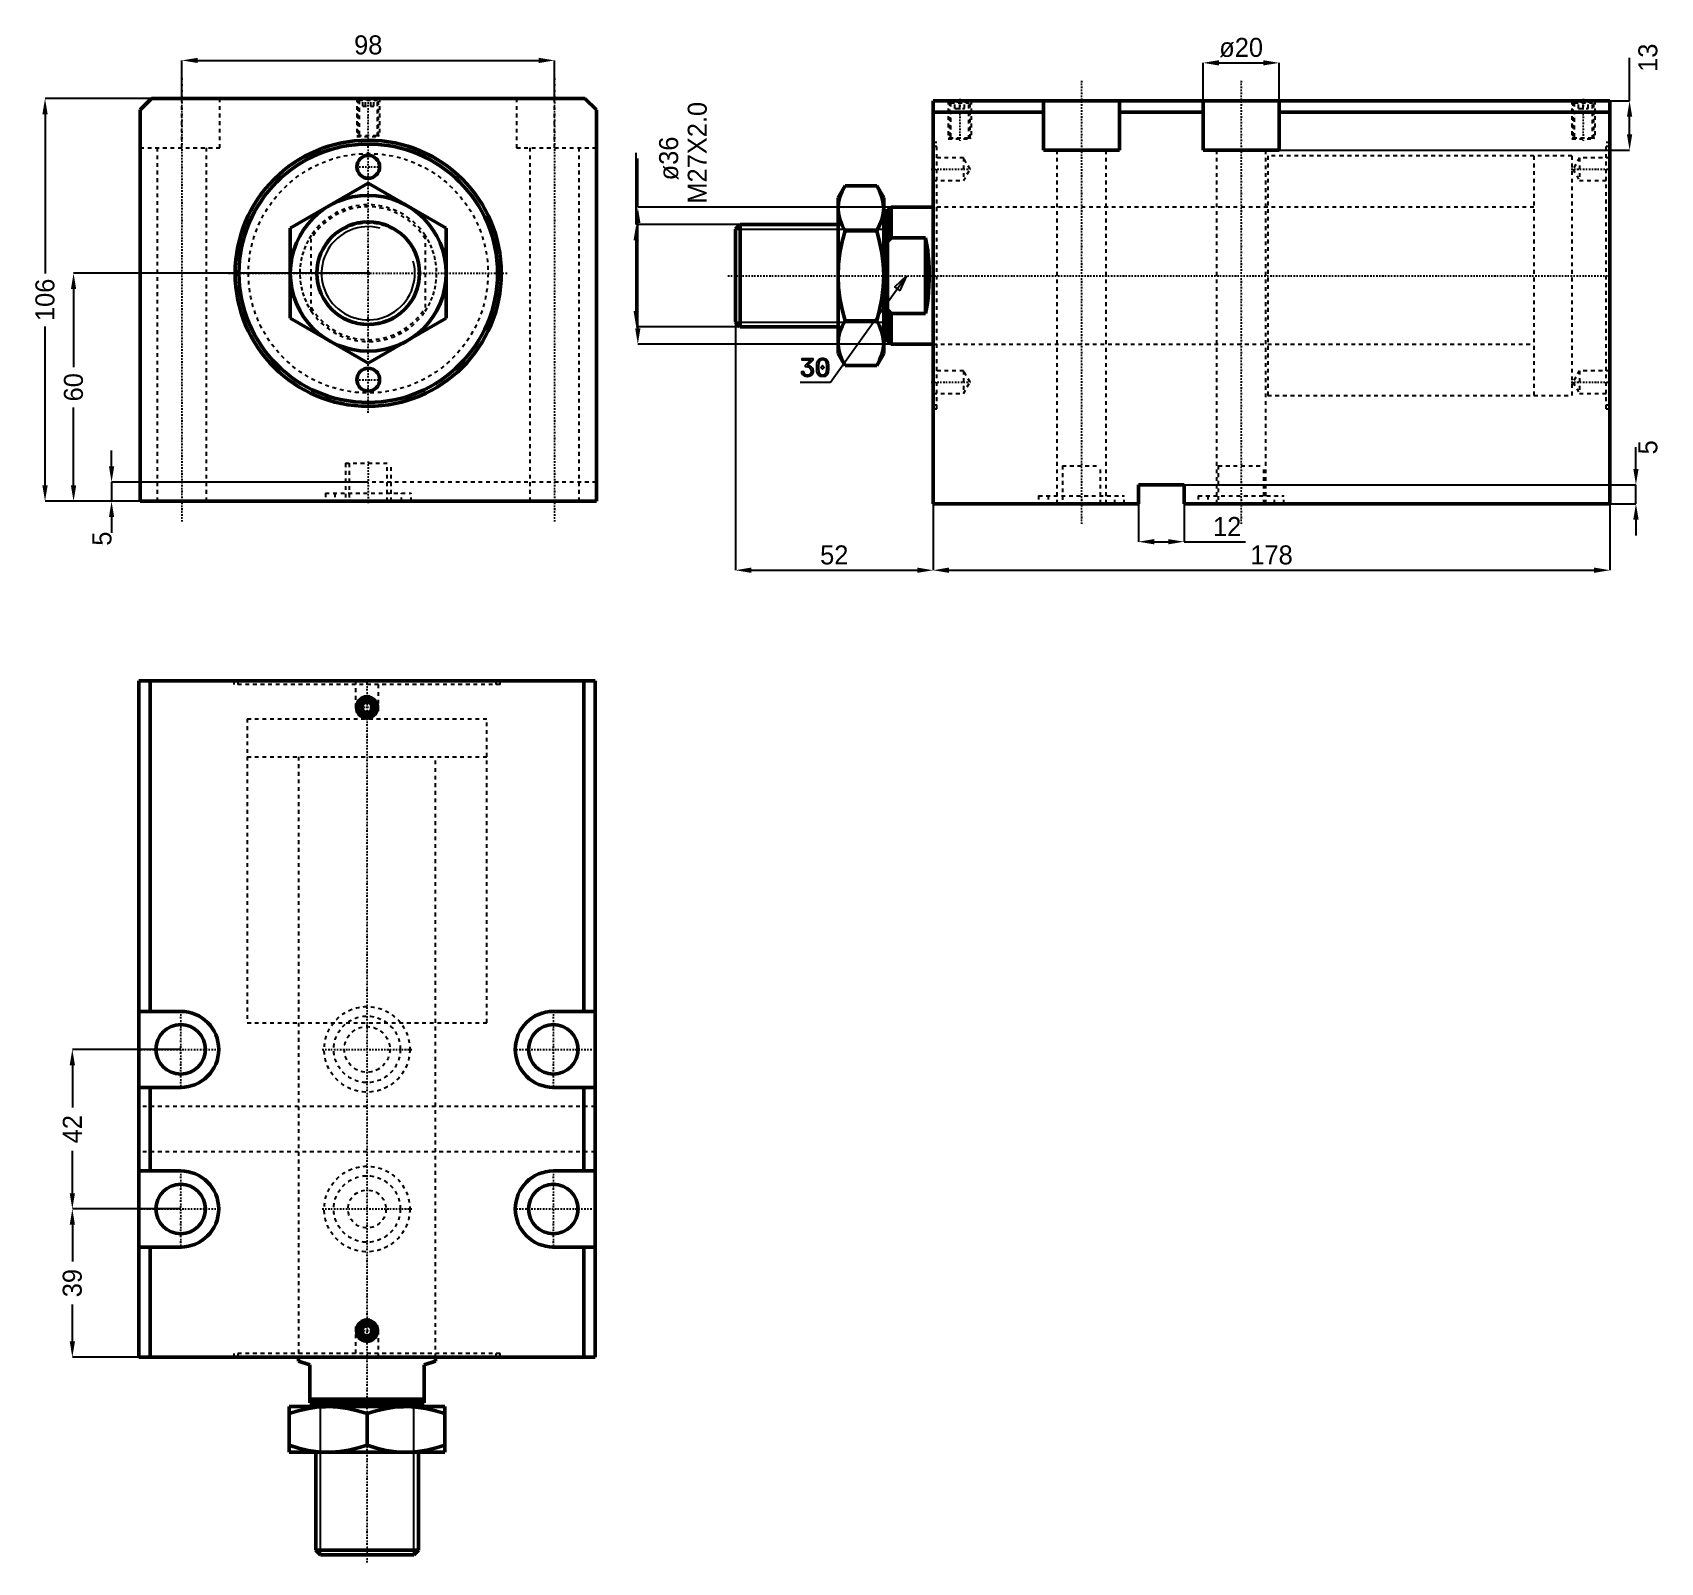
# Model space of a CAD drawing. Header units: millimetres. Extents: x -88 to 340, y -339 to 63.
import ezdxf

# ---------------------------------------------------------------- set-up
doc = ezdxf.new("R2010")
doc.units = ezdxf.units.MM
doc.linetypes.add('Center', pattern=[1.5, 0.45, -0.5, 0.05, -0.5])
doc.linetypes.add('Dashed', pattern=[2, 1, -1])
for name, color, linetype, lineweight in [('2d ConnectionPoints', 7, 'Continuous', 50), ('AM_0', 7, 'Continuous', 50), ('AM_5', 3, 'Continuous', 25), ('AM_7', 7, 'Center', 25), ('AM_9', 6, 'Dashed', 25)]:
    doc.layers.add(name, color=color, linetype=linetype, lineweight=lineweight)
doc.dimstyles.new('ISO-25', dxfattribs={"dimtxt": 2.5, "dimasz": 2.5, "dimexe": 1.25, "dimexo": 0.625, "dimtad": 1, "dimtxsty": 'Standard', "dimcen": 2.5, "dimadec": 0, "dimazin": 0, "dimtfac": 1, "dimtmove": 0, "dimatfit": 3, "dimfxl": 0, "dimarcsym": 0})

# ---------------------------------------------------------------- blocks, each defined once
blk = doc.blocks.new('1_JECX_MF_EXLA_63_70_0_rod__0_in_JECX_MF_160_EXLA_63_70_0__0')
at = {"layer": 'AM_0'}
for p, q in [((-20.5, 11.84), (0, 23.67)), ((0, 23.67), (20.5, 11.84)), ((-20.5, -11.84), (-20.5, 11.84)), ((20.5, 11.84), (20.5, -11.84)), ((0, -23.67), (-20.5, -11.84)), ((20.5, -11.84), (0, -23.67))]:
    blk.add_line(p, q, dxfattribs=at)
for radius in [20.5, 13.5]:
    blk.add_circle((0, 0), radius, dxfattribs=at)
at = {"layer": 'AM_5'}
blk.add_arc((0, 0), 12.27, 75, 15, dxfattribs=at)
at = {"layer": 'AM_9'}
for p, q in [((-15, -9.95), (-15, 9.95)), ((15, 9.95), (15, -9.95))]:
    blk.add_line(p, q, dxfattribs=at)
for points in [[(-15, 9.95), (-15.81, 8.6), (-16.5, 7.19), (-17.06, 5.73), (-17.5, 4.22), (-17.8, 2.68), (-17.97, 1.12), (-17.99, -0.45), (-17.89, -2.02), (-17.64, -3.57), (-17.26, -5.1), (-16.75, -6.58), (-16.12, -8.02), (-15.36, -9.39), (-15, -9.95)], [(15, -9.95), (15.81, -8.6), (16.5, -7.19), (17.06, -5.73), (17.5, -4.22), (17.8, -2.68), (17.97, -1.12), (17.99, 0.45), (17.89, 2.02), (17.64, 3.57), (17.26, 5.1), (16.75, 6.58), (16.12, 8.02), (15.36, 9.39), (15, 9.95)]]:
    blk.add_lwpolyline(points, dxfattribs=at)
blk.add_circle((0, 0), 13.27, dxfattribs=at)
for radius, start, end in [(18, 33.5573, 146.4427), (17.5, 31.0027, 148.9973), (17.5, 211.0027, 328.9973), (18, 213.5573, 326.4427)]:
    blk.add_arc((0, 0), radius, start, end, dxfattribs=at)
blk = doc.blocks.new('2_JECX_MF_EXLA_63_70_0_body__0_in_JECX_MF_160_EXLA_63_70_0__0')
at = {"layer": 'AM_0'}
for p, q in [((-57, 46), (-60, 43)), ((-60, 43), (-60, -60)), ((57, 46), (-57, 46)), ((60, 43), (57, 46)), ((60, -60), (60, 43)), ((-60, -60), (60, -60))]:
    blk.add_line(p, q, dxfattribs=at)
for centre, radius in [((0, 0), 35), ((0, 0), 34), ((0, 28), 3), ((0, -28), 3)]:
    blk.add_circle(centre, radius, dxfattribs=at)
at = {"layer": 'AM_5', "linetype": 'Dashed'}
for p, q in [((-3, 46), (-3, 36)), ((3, 46), (3, 36))]:
    blk.add_line(p, q, dxfattribs=at)
at = {"layer": 'AM_7'}
for p, q in [((-49, 51.3), (-49, -65.3)), ((49, 51.3), (49, -65.3)), ((0, -36.75), (0, 46.5)), ((-3.15, 28), (3.15, 28)), ((-36.75, 0), (36.75, 0)), ((-3.15, -28), (3.15, -28)), ((0, -49.5), (0, -60.5))]:
    blk.add_line(p, q, dxfattribs=at)
at = {"layer": 'AM_9'}
for p, q in [((-49, 33), (-49, 46)), ((-39, 33), (-39, 46)), ((-3, 46), (-2.73, 45.73)), ((-2.73, 45.73), (-2.73, 36.27)), ((-2.73, 45.73), (2.73, 45.73)), ((-1.9, 46), (-2.4, 45.5)), ((-2.4, 45.5), (-2.4, 36)), ((-2.4, 45.5), (2.4, 45.5)), ((-1.44, 44), (-1.44, 46)), ((-1.44, 44), (1.44, 44)), ((-0.72, 44), (-0.72, 46)), ((0.72, 44), (0.72, 46)), ((1.44, 44), (1.44, 46)), ((2.4, 45.5), (1.9, 46)), ((2.4, 36), (2.4, 45.5)), ((2.73, 45.73), (3, 46)), ((2.73, 36.27), (2.73, 45.73)), ((39, 46), (39, 33)), ((49, 33), (49, 46)), ((-2.73, 36.27), (-3, 36)), ((-3, 36), (3, 36)), ((-2.73, 36.27), (2.73, 36.27)), ((3, 36), (2.73, 36.27)), ((-60, 33), (-39, 33)), ((-55.5, 33), (-55.5, -60)), ((-42.5, -60), (-42.5, 33)), ((39, 33), (60, 33)), ((42.5, 33), (42.5, -60)), ((55.5, -60), (55.5, 33)), ((-6, -50), (6, -50)), ((-6, -50), (-6, -60)), ((-5, -50), (-5, -60)), ((5, -60), (5, -50)), ((6, -60), (6, -50)), ((60, -55), (-60, -55)), ((-11.25, -57.9), (11.25, -57.9)), ((-11.25, -57.9), (-11.25, -60)), ((-8.75, -57.9), (-8.75, -60)), ((8.75, -60), (8.75, -57.9)), ((11.25, -60), (11.25, -57.9))]:
    blk.add_line(p, q, dxfattribs=at)
blk.add_circle((0, 0), 31.5, dxfattribs=at)
blk = doc.blocks.new('*D3')
at = {"layer": 'AM_5', "color": 0, "lineweight": -2}
for p, q in [((-49, 46), (-49, 56)), ((-44.83, 56), (44.83, 56)), ((49, 46), (49, 56))]:
    blk.add_line(p, q, dxfattribs=at)
at = {"layer": 'AM_5', "color": 0}
for points in [[(-44.83, 56.69), (-44.83, 55.31), (-49, 56)], [(44.83, 55.31), (44.83, 56.69), (49, 56)]]:
    blk.add_solid(points, dxfattribs=at)
at = {"layer": 'Defpoints', "color": 0}
for p in [(49, 56), (-49, 46), (49, 46)]:
    blk.add_point(p, dxfattribs=at)
at = {"layer": 'AM_5', "color": 0, "insert": (0, 60.05), "char_height": 5, "attachment_point": 5}
blk.add_mtext('98', dxfattribs=at)
blk = doc.blocks.new('*D4')
at = {"layer": 'AM_5', "color": 0, "lineweight": -2}
for p, q in [((-57, 46), (-85, 46)), ((-85, 41.83), (-85, -0.03)), ((-85, -55.83), (-85, -13.97)), ((-60, -60), (-85, -60))]:
    blk.add_line(p, q, dxfattribs=at)
at = {"layer": 'AM_5', "color": 0}
for points in [[(-84.31, 41.83), (-85.69, 41.83), (-85, 46)], [(-85.69, -55.83), (-84.31, -55.83), (-85, -60)]]:
    blk.add_solid(points, dxfattribs=at)
at = {"layer": 'Defpoints', "color": 0}
for p in [(-57, 46), (-85, -60), (-60, -60)]:
    blk.add_point(p, dxfattribs=at)
at = {"layer": 'AM_5', "color": 0, "insert": (-85, -7), "char_height": 5, "attachment_point": 5, "rotation": 90}
blk.add_mtext('106', dxfattribs=at)
blk = doc.blocks.new('*D5')
at = {"layer": 'AM_5', "color": 0, "lineweight": -2}
for p, q in [((0, 0), (-77.5, 0)), ((-77.5, -4.17), (-77.5, -24.69)), ((-77.5, -55.83), (-77.5, -35.31)), ((-60, -60), (-77.5, -60))]:
    blk.add_line(p, q, dxfattribs=at)
at = {"layer": 'AM_5', "color": 0}
for points in [[(-76.81, -4.17), (-78.19, -4.17), (-77.5, 0)], [(-78.19, -55.83), (-76.81, -55.83), (-77.5, -60)]]:
    blk.add_solid(points, dxfattribs=at)
at = {"layer": 'Defpoints', "color": 0}
for p in [(0, 0), (-77.5, -60), (-60, -60)]:
    blk.add_point(p, dxfattribs=at)
at = {"layer": 'AM_5', "color": 0, "insert": (-77.5, -30), "char_height": 5, "attachment_point": 5, "rotation": 90}
blk.add_mtext('60', dxfattribs=at)
blk = doc.blocks.new('*D6')
at = {"layer": 'AM_5', "color": 0, "lineweight": -2}
for p, q in [((-67.5, -50.83), (-67.5, -46.67)), ((0, -55), (-67.5, -55)), ((-67.5, -55), (-67.5, -60)), ((-60, -60), (-67.5, -60)), ((-67.5, -64.17), (-67.5, -68.33))]:
    blk.add_line(p, q, dxfattribs=at)
at = {"layer": 'AM_5', "color": 0}
for points in [[(-68.19, -50.83), (-66.81, -50.83), (-67.5, -55)], [(-66.81, -64.17), (-68.19, -64.17), (-67.5, -60)]]:
    blk.add_solid(points, dxfattribs=at)
at = {"layer": 'Defpoints', "color": 0}
for p in [(0, -55), (-67.5, -60), (-60, -60)]:
    blk.add_point(p, dxfattribs=at)
at = {"layer": 'AM_5', "color": 0, "insert": (-70, -69.83), "char_height": 5, "attachment_point": 5, "rotation": 90}
blk.add_mtext('5', dxfattribs=at)
blk = doc.blocks.new('1_JECX_MF_EXLA_63_70_0_rod__0_in_JECX_MF_160_EXLA_63_70_0__4')
at = {"layer": 'AM_0'}
for p, q in [((-18, 0), (-18, -1.03)), ((18, -1.03), (18, 0)), ((-15, -2), (-18, -1.03)), ((-15, -12), (-15, -2)), ((18, -1.03), (15, -2)), ((15, -2), (15, -12)), ((-15, -11), (15, -11)), ((-15, -12), (15, -12)), ((-12.27, -12), (-13.27, -13)), ((13.27, -13), (12.27, -12)), ((-20.5, -25), (-20.5, -13)), ((20.5, -13), (-20.5, -13)), ((0, -23.17), (0, -14.83)), ((20.5, -13), (20.5, -25)), ((20.5, -25), (-20.5, -25)), ((-13.5, -25), (-13.5, -50.77)), ((13.5, -50.77), (13.5, -25)), ((-13.5, -50.77), (13.5, -50.77)), ((-13.5, -50.77), (-12.27, -52)), ((12.27, -52), (13.5, -50.77)), ((-12.27, -52), (12.27, -52))]:
    blk.add_line(p, q, dxfattribs=at)
for points in [[(-10.25, -13), (-10.98, -13.01), (-13.37, -13.18), (-15.75, -13.55), (-18.14, -14.12), (-20.5, -14.83)], [(0, -14.83), (-2.49, -14.08), (-5.02, -13.5), (-7.63, -13.13), (-10.25, -13)], [(10.25, -13), (9.52, -13.01), (7.13, -13.18), (4.75, -13.55), (2.36, -14.12), (0, -14.83)], [(20.5, -14.83), (18.01, -14.08), (15.48, -13.5), (12.87, -13.13), (10.25, -13)], [(-20.5, -23.17), (-18.01, -23.92), (-15.48, -24.5), (-12.87, -24.87), (-10.25, -25)], [(-10.25, -25), (-9.52, -24.99), (-7.13, -24.82), (-4.75, -24.45), (-2.36, -23.88), (0, -23.17)], [(0, -23.17), (2.49, -23.92), (5.02, -24.5), (7.63, -24.87), (10.25, -25)], [(10.25, -25), (10.98, -24.99), (13.37, -24.82), (15.75, -24.45), (18.14, -23.88), (20.5, -23.17)]]:
    blk.add_lwpolyline(points, dxfattribs=at)
at = {"layer": 'AM_5'}
for p, q in [((-12.27, -52), (-12.27, -12)), ((12.27, -52), (12.27, -12))]:
    blk.add_line(p, q, dxfattribs=at)
at = {"layer": 'AM_7'}
blk.add_line((0, -54), (0, 178.49), dxfattribs=at)
at = {"layer": 'AM_9'}
for p, q in [((-31.5, 168), (31.5, 168)), ((-31.5, 168), (-31.5, 158)), ((31.5, 158), (31.5, 168)), ((-31.5, 158), (31.5, 158)), ((-18, 158), (-18, 0)), ((18, 0), (18, 158))]:
    blk.add_line(p, q, dxfattribs=at)
blk = doc.blocks.new('2_JECX_MF_EXLA_63_70_0_body__0_in_JECX_MF_160_EXLA_63_70_0__4')
at = {"layer": 'AM_0'}
for p, q in [((60, 178), (-60, 178)), ((-60, 178), (-60, 0)), ((-57, 178), (-57, 91)), ((57, 178), (57, 91)), ((60, 178), (60, 0)), ((-0.72, 172.25), (-1.44, 171)), ((0.72, 172.25), (-0.72, 172.25)), ((1.44, 171), (0.72, 172.25)), ((-1.44, 171), (-0.72, 169.75)), ((-0.72, 169.75), (0.72, 169.75)), ((0.72, 169.75), (1.44, 171)), ((-49, 91), (-60, 91)), ((60, 91), (49, 91)), ((-60, 71), (-49, 71)), ((-57, 71), (-57, 49)), ((49, 71), (60, 71)), ((57, 71), (57, 49)), ((-49, 49), (-60, 49)), ((60, 49), (49, 49)), ((-60, 29), (-49, 29)), ((-57, 29), (-57, 0)), ((49, 29), (60, 29)), ((57, 29), (57, 0)), ((-0.72, 8.25), (-1.44, 7)), ((-1.44, 7), (-0.72, 5.75)), ((0.72, 8.25), (-0.72, 8.25)), ((-0.72, 5.75), (0.72, 5.75)), ((1.44, 7), (0.72, 8.25)), ((0.72, 5.75), (1.44, 7)), ((60, 0), (-60, 0))]:
    blk.add_line(p, q, dxfattribs=at)
for centre, radius in [((0, 171), 2.73), ((0, 171), 2.4), ((0, 171), 1.9), ((-49, 81), 6.5), ((49, 81), 6.5), ((-49, 39), 6.5), ((49, 39), 6.5), ((0, 7), 2.73), ((0, 7), 2.4), ((0, 7), 1.9)]:
    blk.add_circle(centre, radius, dxfattribs=at)
for centre, start, end in [((-49, 81), 270, 90), ((49, 81), 90, 270), ((-49, 39), 270, 90), ((49, 39), 90, 270)]:
    blk.add_arc(centre, 10, start, end, dxfattribs=at)
at = {"layer": 'AM_5'}
for centre in [(0, 171), (0, 7)]:
    blk.add_arc(centre, 3, 75, 15, dxfattribs=at)
at = {"layer": 'AM_7'}
for p, q in [((-3.15, 171), (3.15, 171)), ((-49, 70.5), (-49, 91.5)), ((49, 70.5), (49, 91.5)), ((-59.5, 81), (-38.5, 81)), ((-11.81, 81), (11.81, 81)), ((38.5, 81), (59.5, 81)), ((-49, 28.5), (-49, 49.5)), ((49, 28.5), (49, 49.5)), ((-59.5, 39), (-38.5, 39)), ((-11.81, 39), (11.81, 39)), ((38.5, 39), (59.5, 39)), ((-3.15, 7), (3.15, 7))]:
    blk.add_line(p, q, dxfattribs=at)
at = {"layer": 'AM_9'}
for p, q in [((-35, 178), (-35, 177)), ((35, 177), (-35, 177)), ((-34, 178), (-34, 177)), ((-3, 178), (-3, 170)), ((3, 170), (3, 178)), ((34, 177), (34, 178)), ((35, 177), (35, 178)), ((-31.5, 168), (31.5, 168)), ((-31.5, 168), (-31.5, 88)), ((-3, 170), (3, 170)), ((-3, 170), (0, 168.27)), ((0, 168.27), (3, 170)), ((31.5, 88), (31.5, 168)), ((-31.5, 88), (31.5, 88)), ((-18, 88), (-18, 0)), ((18, 0), (18, 88)), ((60, 66), (-60, 66)), ((60, 54), (-60, 54)), ((0, 9.73), (-3, 8)), ((3, 8), (0, 9.73)), ((-3, 8), (-3, 0)), ((-3, 8), (3, 8)), ((3, 0), (3, 8)), ((35, 1), (-35, 1)), ((-35, 1), (-35, 0)), ((-34, 1), (-34, 0)), ((34, 0), (34, 1)), ((35, 0), (35, 1))]:
    blk.add_line(p, q, dxfattribs=at)
for centre, radius in [((0, 81), 11.25), ((0, 81), 8.75), ((0, 81), 6), ((0, 39), 11.25), ((0, 39), 8.75), ((0, 39), 5)]:
    blk.add_circle(centre, radius, dxfattribs=at)
blk = doc.blocks.new('*D12')
at = {"layer": 'AM_5', "color": 0, "lineweight": -2}
for p, q in [((-49.32, -204.2), (-77.82, -204.2)), ((-77.82, -208.37), (-77.82, -219.54)), ((-77.82, -242.04), (-77.82, -230.87)), ((-49.32, -246.2), (-77.82, -246.2))]:
    blk.add_line(p, q, dxfattribs=at)
at = {"layer": 'AM_5', "color": 0}
for points in [[(-78.51, -208.37), (-77.12, -208.37), (-77.82, -204.2)], [(-78.51, -242.04), (-77.12, -242.04), (-77.82, -246.2)]]:
    blk.add_solid(points, dxfattribs=at)
at = {"layer": 'Defpoints', "color": 0}
for p in [(-77.82, -204.2), (-49.32, -204.2), (-49.32, -246.2)]:
    blk.add_point(p, dxfattribs=at)
at = {"layer": 'AM_5', "color": 0, "insert": (-77.82, -225.2), "char_height": 5, "attachment_point": 5, "rotation": 90}
blk.add_mtext('42', dxfattribs=at)
blk = doc.blocks.new('*D13')
at = {"layer": 'AM_5', "color": 0, "lineweight": -2}
for p, q in [((-49.32, -246.2), (-77.82, -246.2)), ((-77.82, -250.37), (-77.82, -260.04)), ((-77.82, -281.04), (-77.82, -271.37)), ((-60.32, -285.2), (-77.82, -285.2))]:
    blk.add_line(p, q, dxfattribs=at)
at = {"layer": 'AM_5', "color": 0}
for points in [[(-78.51, -250.37), (-77.12, -250.37), (-77.82, -246.2)], [(-78.51, -281.04), (-77.12, -281.04), (-77.82, -285.2)]]:
    blk.add_solid(points, dxfattribs=at)
at = {"layer": 'Defpoints', "color": 0}
for p in [(-49.32, -246.2), (-77.82, -285.2), (-60.32, -285.2)]:
    blk.add_point(p, dxfattribs=at)
at = {"layer": 'AM_5', "color": 0, "insert": (-77.82, -265.7), "char_height": 5, "attachment_point": 5, "rotation": 90}
blk.add_mtext('39', dxfattribs=at)
blk = doc.blocks.new('1_JECX_MF_EXLA_63_70_0_rod__0_in_JECX_MF_160_EXLA_63_70_0__2')
at = {"layer": 'AM_0'}
for p, q in [((-23.17, 23.67), (-25, 20.5)), ((-23.17, 23.67), (-14.83, 23.67)), ((-13, 20.5), (-14.83, 23.67)), ((-25, 20.5), (-25, -20.5)), ((-13, 20.5), (-13, -20.5)), ((-11, 18), (-12, 17.5)), ((-12, 17.5), (-12, -17.5)), ((0, 18), (-11, 18)), ((-11, 18), (-11, 9.95)), ((-50.77, 13.5), (-52, 12.27)), ((-25, 13.5), (-50.77, 13.5)), ((-50.77, 13.5), (-50.77, -13.5)), ((-12, 12.27), (-13, 13.27)), ((-52, 12.27), (-52, -12.27)), ((-23.17, 11.84), (-14.83, 11.84)), ((-11, 9.95), (-12, 9.01)), ((-2, 9.95), (-11, 9.95)), ((-2, 9.95), (-2, -9.95)), ((-52, -12.27), (-50.77, -13.5)), ((-23.17, -11.84), (-14.83, -11.84)), ((-13, -13.27), (-12, -12.27)), ((-12, -9.01), (-11, -9.95)), ((-11, -9.95), (-2, -9.95)), ((-11, -9.95), (-11, -18)), ((-50.77, -13.5), (-25, -13.5)), ((-25, -20.5), (-23.17, -23.67)), ((-14.83, -23.67), (-13, -20.5)), ((-12, -17.5), (-11, -18)), ((-11, -18), (0, -18)), ((-23.17, -23.67), (-14.83, -23.67))]:
    blk.add_line(p, q, dxfattribs=at)
for points in [[(-23.17, 23.67), (-23.92, 22.23), (-24.5, 20.77), (-24.87, 19.27), (-25, 17.75)], [(-13, 17.75), (-13.01, 18.17), (-13.18, 19.56), (-13.55, 20.93), (-14.12, 22.31), (-14.83, 23.67)], [(-25, 17.75), (-24.99, 17.33), (-24.82, 15.95), (-24.45, 14.58), (-23.88, 13.2), (-23.17, 11.84)], [(-14.83, 11.84), (-14.08, 13.28), (-13.5, 14.73), (-13.13, 16.24), (-13, 17.75)], [(-23.17, 11.84), (-23.92, 8.96), (-24.5, 6.04), (-24.87, 3.03), (-25, 0)], [(-13, 0), (-13, 0.14), (-13.13, 3.08), (-13.5, 5.99), (-14.08, 8.93), (-14.83, 11.84)], [(-2, -9.95), (-1.74, -8.6), (-1.51, -7.19), (-1.33, -5.73), (-1.19, -4.22), (-1.09, -2.68), (-1.04, -1.12), (-1.03, 0.45), (-1.06, 2.02), (-1.14, 3.57), (-1.26, 5.1), (-1.43, 6.58), (-1.64, 8.02), (-1.88, 9.39), (-2, 9.95)], [(-25, 0), (-25, -0.14), (-24.87, -3.08), (-24.5, -5.99), (-23.92, -8.93), (-23.17, -11.84)], [(-14.83, -11.84), (-14.08, -8.96), (-13.5, -6.04), (-13.13, -3.03), (-13, 0)], [(-23.17, -11.84), (-23.92, -13.28), (-24.5, -14.73), (-24.87, -16.24), (-25, -17.75)], [(-13, -17.75), (-13.01, -17.33), (-13.18, -15.95), (-13.55, -14.58), (-14.12, -13.2), (-14.83, -11.84)], [(-25, -17.75), (-24.99, -18.17), (-24.82, -19.56), (-24.45, -20.93), (-23.88, -22.31), (-23.17, -23.67)], [(-14.83, -23.67), (-14.08, -22.23), (-13.5, -20.77), (-13.13, -19.27), (-13, -17.75)]]:
    blk.add_lwpolyline(points, dxfattribs=at)
at = {"layer": 'AM_5'}
for p, q in [((-52, 12.27), (-12, 12.27)), ((-52, -12.27), (-12, -12.27))]:
    blk.add_line(p, q, dxfattribs=at)
at = {"layer": 'AM_7'}
blk.add_line((-54, 0), (178.05, 0), dxfattribs=at)
at = {"layer": 'AM_9'}
for p, q in [((168, 31.5), (158, 31.5)), ((158, 31.5), (158, -31.5)), ((168, 31.5), (168, -31.5)), ((158, 18), (0, 18)), ((0, -18), (158, -18)), ((158, -31.5), (168, -31.5))]:
    blk.add_line(p, q, dxfattribs=at)
blk = doc.blocks.new('2_JECX_MF_EXLA_63_70_0_body__0_in_JECX_MF_160_EXLA_63_70_0__2')
at = {"layer": 'AM_0'}
for p, q in [((0, -60), (0, 46)), ((178, 46), (0, 46)), ((29, 43), (0, 43)), ((29, 33), (29, 46)), ((49, 33), (49, 46)), ((71, 43), (49, 43)), ((71, 33), (71, 46)), ((91, 33), (91, 46)), ((178, 43), (91, 43)), ((178, -60), (178, 46)), ((29, 33), (49, 33)), ((71, 33), (91, 33)), ((54, -55), (54, -60)), ((66, -55), (54, -55)), ((66, -60), (66, -55)), ((54, -60), (0, -60)), ((178, -60), (66, -60))]:
    blk.add_line(p, q, dxfattribs=at)
at = {"layer": 'AM_5', "linetype": 'Dashed'}
for p, q in [((4, 46), (4, 36)), ((10, 46), (10, 36)), ((168, 46), (168, 36)), ((174, 46), (174, 36))]:
    blk.add_line(p, q, dxfattribs=at)
at = {"layer": 'AM_7'}
for p, q in [((39, 51.3), (39, -65.3)), ((81, 51.3), (81, -65.3)), ((7, 46.5), (7, 35.5)), ((171, 46.5), (171, 35.5)), ((-0.49, 28), (10.22, 28)), ((167.78, 28), (178.49, 28)), ((-0.49, -28), (10.22, -28)), ((167.78, -28), (178.49, -28))]:
    blk.add_line(p, q, dxfattribs=at)
at = {"layer": 'AM_9'}
for p, q in [((4, 46), (4.27, 45.73)), ((4.27, 45.73), (4.27, 36.27)), ((4.27, 45.73), (9.73, 45.73)), ((5.1, 46), (4.6, 45.5)), ((4.6, 45.5), (4.6, 36)), ((4.6, 45.5), (9.4, 45.5)), ((5.75, 44), (5.75, 46)), ((5.75, 44), (8.25, 44)), ((7, 44), (7, 46)), ((8.25, 44), (8.25, 46)), ((9.4, 45.5), (8.9, 46)), ((9.4, 36), (9.4, 45.5)), ((9.73, 45.73), (10, 46)), ((9.73, 36.27), (9.73, 45.73)), ((168, 46), (168.27, 45.73)), ((168.27, 45.73), (168.27, 36.27)), ((168.27, 45.73), (173.73, 45.73)), ((169.1, 46), (168.6, 45.5)), ((168.6, 45.5), (168.6, 36)), ((168.6, 45.5), (173.4, 45.5)), ((169.75, 44), (169.75, 46)), ((169.75, 44), (172.25, 44)), ((171, 44), (171, 46)), ((172.25, 44), (172.25, 46)), ((173.4, 45.5), (172.9, 46)), ((173.4, 36), (173.4, 45.5)), ((173.73, 45.73), (174, 46)), ((173.73, 36.27), (173.73, 45.73)), ((1, 35), (0, 35)), ((1, -35), (1, 35)), ((4.27, 36.27), (4, 36)), ((4, 36), (10, 36)), ((4.27, 36.27), (9.73, 36.27)), ((10, 36), (9.73, 36.27)), ((168.27, 36.27), (168, 36)), ((168, 36), (174, 36)), ((168.27, 36.27), (173.73, 36.27)), ((174, 36), (173.73, 36.27)), ((177, -35), (177, 35)), ((178, 35), (177, 35)), ((1, 34), (0, 34)), ((8, 31), (0, 31)), ((9.73, 28), (8, 31)), ((8, 31), (8, 25)), ((32.5, 33), (32.5, -60)), ((45.5, -60), (45.5, 33)), ((74.5, 33), (74.5, -60)), ((87.5, -60), (87.5, 33)), ((168, 31.5), (88, 31.5)), ((88, 31.5), (88, -31.5)), ((168, 31.5), (168, -31.5)), ((170, 31), (168.27, 28)), ((178, 31), (170, 31)), ((170, 31), (170, 25)), ((178, 34), (177, 34)), ((8, 25), (9.73, 28)), ((168.27, 28), (170, 25)), ((0, 25), (8, 25)), ((170, 25), (178, 25)), ((88, 18), (0, 18)), ((0, -18), (88, -18)), ((8, -25), (0, -25)), ((9.73, -28), (8, -25)), ((8, -25), (8, -31)), ((170, -25), (168.27, -28)), ((178, -25), (170, -25)), ((170, -25), (170, -31)), ((8, -31), (9.73, -28)), ((168.27, -28), (170, -31)), ((0, -31), (8, -31)), ((0, -34), (1, -34)), ((88, -31.5), (168, -31.5)), ((170, -31), (178, -31)), ((177, -34), (178, -34)), ((0, -35), (1, -35)), ((177, -35), (178, -35)), ((34, -50), (44, -50)), ((34, -50), (34, -60)), ((44, -60), (44, -50)), ((75, -50), (87, -50)), ((75, -50), (75, -60)), ((87, -60), (87, -50)), ((27.75, -57.9), (50.25, -57.9)), ((27.75, -57.9), (27.75, -60)), ((30.25, -57.9), (30.25, -60)), ((47.75, -60), (47.75, -57.9)), ((50.25, -60), (50.25, -57.9)), ((69.75, -57.9), (92.25, -57.9)), ((69.75, -57.9), (69.75, -60)), ((72.25, -57.9), (72.25, -60)), ((89.75, -60), (89.75, -57.9)), ((92.25, -60), (92.25, -57.9))]:
    blk.add_line(p, q, dxfattribs=at)
blk = doc.blocks.new('*D25')
at = {"layer": 'AM_5', "color": 0, "lineweight": -2}
for p, q in [((219.56, 45.36), (219.56, 55.36)), ((223.72, 55.36), (235.39, 55.36)), ((239.56, 45.36), (239.56, 55.36))]:
    blk.add_line(p, q, dxfattribs=at)
at = {"layer": 'AM_5', "color": 0}
for points in [[(223.72, 56.06), (223.72, 54.67), (219.56, 55.36)], [(235.39, 56.06), (235.39, 54.67), (239.56, 55.36)]]:
    blk.add_solid(points, dxfattribs=at)
at = {"layer": 'Defpoints', "color": 0}
for p in [(239.56, 55.36), (219.56, 45.36), (239.56, 45.36)]:
    blk.add_point(p, dxfattribs=at)
at = {"layer": 'AM_5', "color": 0, "insert": (229.56, 59.36), "char_height": 5, "attachment_point": 5}
blk.add_mtext('ø20', dxfattribs=at)
blk = doc.blocks.new('*D26')
at = {"layer": 'AM_5', "color": 0, "lineweight": -2}
for p, q in [((331.72, 45.36), (331.72, 56.7)), ((239.56, 45.36), (331.72, 45.36)), ((331.72, 36.53), (331.72, 41.2)), ((239.56, 32.36), (331.72, 32.36))]:
    blk.add_line(p, q, dxfattribs=at)
at = {"layer": 'AM_5', "color": 0}
for points in [[(331.03, 41.2), (332.42, 41.2), (331.72, 45.36)], [(331.03, 36.53), (332.42, 36.53), (331.72, 32.36)]]:
    blk.add_solid(points, dxfattribs=at)
at = {"layer": 'Defpoints', "color": 0}
for p in [(239.56, 45.36), (331.72, 45.36), (239.56, 32.36)]:
    blk.add_point(p, dxfattribs=at)
at = {"layer": 'AM_5', "color": 0, "insert": (336.56, 56.7), "char_height": 5, "attachment_point": 5, "rotation": 90}
blk.add_mtext('13', dxfattribs=at)
blk = doc.blocks.new('*D27')
at = {"layer": 'AM_5', "color": 0, "lineweight": -2}
for p, q in [((148.56, -60.64), (148.56, -78.14)), ((326.56, -60.64), (326.56, -78.14)), ((152.72, -78.14), (322.39, -78.14))]:
    blk.add_line(p, q, dxfattribs=at)
at = {"layer": 'AM_5', "color": 0}
for points in [[(152.72, -77.44), (152.72, -78.83), (148.56, -78.14)], [(322.39, -77.44), (322.39, -78.83), (326.56, -78.14)]]:
    blk.add_solid(points, dxfattribs=at)
at = {"layer": 'Defpoints', "color": 0}
for p in [(148.56, -60.64), (326.56, -60.64), (326.56, -78.14)]:
    blk.add_point(p, dxfattribs=at)
at = {"layer": 'AM_5', "color": 0, "insert": (237.56, -74.14), "char_height": 5, "attachment_point": 5}
blk.add_mtext('178', dxfattribs=at)
blk = doc.blocks.new('*D28')
at = {"layer": 'AM_5', "color": 0, "lineweight": -2}
for p, q in [((96.56, -0.64), (96.56, -78.14)), ((148.56, -60.64), (148.56, -78.14)), ((100.72, -78.14), (144.39, -78.14))]:
    blk.add_line(p, q, dxfattribs=at)
at = {"layer": 'AM_5', "color": 0}
for points in [[(100.72, -77.44), (100.72, -78.83), (96.56, -78.14)], [(144.39, -77.44), (144.39, -78.83), (148.56, -78.14)]]:
    blk.add_solid(points, dxfattribs=at)
at = {"layer": 'Defpoints', "color": 0}
for p in [(96.56, -0.64), (148.56, -60.64), (148.56, -78.14)]:
    blk.add_point(p, dxfattribs=at)
at = {"layer": 'AM_5', "color": 0, "insert": (122.56, -74.14), "char_height": 5, "attachment_point": 5}
blk.add_mtext('52', dxfattribs=at)
blk = doc.blocks.new('*D29')
at = {"layer": 'AM_5', "color": 0, "lineweight": -2}
for p, q in [((70.89, 17.36), (70.89, 30.2)), ((137.56, 17.36), (70.89, 17.36)), ((70.89, -14.47), (70.89, 13.2)), ((137.56, -18.64), (70.89, -18.64))]:
    blk.add_line(p, q, dxfattribs=at)
at = {"layer": 'AM_5', "color": 0}
for points in [[(70.2, 13.2), (71.59, 13.2), (70.89, 17.36)], [(70.2, -14.47), (71.59, -14.47), (70.89, -18.64)]]:
    blk.add_solid(points, dxfattribs=at)
at = {"layer": 'Defpoints', "color": 0}
for p in [(70.89, 17.36), (137.56, 17.36), (137.56, -18.64)]:
    blk.add_point(p, dxfattribs=at)
at = {"layer": 'AM_5', "color": 0, "insert": (79.06, 30.2), "char_height": 5, "attachment_point": 5, "rotation": 90}
blk.add_mtext('ø36', dxfattribs=at)
blk = doc.blocks.new('*D30')
at = {"layer": 'AM_5', "color": 0, "lineweight": -2}
for p, q in [((70.47, 12.86), (70.47, 31.7)), ((97.78, 12.86), (70.47, 12.86)), ((70.47, -9.97), (70.47, 8.7)), ((97.56, -14.14), (70.47, -14.14))]:
    blk.add_line(p, q, dxfattribs=at)
at = {"layer": 'AM_5', "color": 0}
for points in [[(69.78, 8.7), (71.17, 8.7), (70.47, 12.86)], [(69.78, -9.97), (71.17, -9.97), (70.47, -14.14)]]:
    blk.add_solid(points, dxfattribs=at)
at = {"layer": 'Defpoints', "color": 0}
for p in [(70.47, 12.86), (97.78, 12.86), (97.56, -14.14)]:
    blk.add_point(p, dxfattribs=at)
at = {"layer": 'AM_5', "color": 0, "insert": (86.56, 31.7), "char_height": 5, "attachment_point": 5, "rotation": 90}
blk.add_mtext('M27X2.0', dxfattribs=at)
blk = doc.blocks.new('*D31')
at = {"layer": 'AM_5', "color": 0, "lineweight": -2}
for p, q in [((202.56, -55.64), (202.56, -70.64)), ((214.56, -60.64), (214.56, -70.64)), ((206.72, -70.64), (210.39, -70.64)), ((214.56, -70.64), (230.72, -70.64))]:
    blk.add_line(p, q, dxfattribs=at)
at = {"layer": 'AM_5', "color": 0}
for points in [[(206.72, -69.94), (206.72, -71.33), (202.56, -70.64)], [(210.39, -69.94), (210.39, -71.33), (214.56, -70.64)]]:
    blk.add_solid(points, dxfattribs=at)
at = {"layer": 'Defpoints', "color": 0}
for p in [(202.56, -55.64), (214.56, -60.64), (214.56, -70.64)]:
    blk.add_point(p, dxfattribs=at)
at = {"layer": 'AM_5', "color": 0, "insert": (225.89, -66.64), "char_height": 5, "attachment_point": 5}
blk.add_mtext('12', dxfattribs=at)
blk = doc.blocks.new('*D32')
at = {"layer": 'AM_5', "color": 0, "lineweight": -2}
for p, q in [((333.39, -51.47), (333.39, -45.8)), ((202.56, -55.64), (333.39, -55.64)), ((333.39, -60.64), (333.39, -55.64)), ((214.56, -60.64), (333.39, -60.64)), ((333.39, -64.8), (333.39, -68.97))]:
    blk.add_line(p, q, dxfattribs=at)
at = {"layer": 'AM_5', "color": 0}
for points in [[(332.7, -51.47), (334.09, -51.47), (333.39, -55.64)], [(332.7, -64.8), (334.09, -64.8), (333.39, -60.64)]]:
    blk.add_solid(points, dxfattribs=at)
at = {"layer": 'Defpoints', "color": 0}
for p in [(202.56, -55.64), (214.56, -60.64), (333.39, -60.64)]:
    blk.add_point(p, dxfattribs=at)
at = {"layer": 'AM_5', "color": 0, "insert": (336.56, -45.8), "char_height": 5, "attachment_point": 5, "rotation": 90}
blk.add_mtext('5', dxfattribs=at)

msp = doc.modelspace()

# ---------------------------------------------------------------- linework, layer by layer
at = {"layer": '2d ConnectionPoints'}
for p in [(0, 0), (148.557, -0.637), (-0.317, -285.203)]:
    msp.add_point(p, dxfattribs=at)
at = {"layer": 'AM_5'}
for p, q in [((121.557, -28.637), (141.557, -0.637)), ((113.557, -28.637), (121.557, -28.637))]:
    msp.add_line(p, q, dxfattribs=at)
for points in [[(141.557, -0.637), (139.814, -4.512), (138.457, -3.543), (141.557, -0.637)], [(114.49, -25.831), (114.49, -25.831), (114.496, -25.941), (114.525, -26.096), (114.525, -26.096), (114.578, -26.237), (114.628, -26.325), (114.628, -26.325), (114.687, -26.405), (114.789, -26.512), (114.789, -26.512), (114.908, -26.6), (114.997, -26.65), (114.997, -26.65), (115.091, -26.691), (115.236, -26.735), (115.236, -26.735), (115.387, -26.759), (115.491, -26.763), (115.491, -26.763), (115.601, -26.759), (115.762, -26.735), (115.762, -26.735), (115.915, -26.69), (116.014, -26.648), (116.014, -26.648), (116.108, -26.598), (116.234, -26.508), (116.234, -26.508), (116.342, -26.401), (116.404, -26.32), (116.404, -26.32), (116.457, -26.232), (116.514, -26.091), (116.514, -26.091), (116.545, -25.939), (116.551, -25.831), (116.551, -25.831), (116.542, -25.677), (116.499, -25.465), (116.499, -25.465), (116.42, -25.274), (116.346, -25.16), (116.346, -25.16), (116.258, -25.055), (116.103, -24.919), (116.103, -24.919), (115.921, -24.808), (115.785, -24.747), (115.785, -24.747), (115.639, -24.697), (115.405, -24.643), (115.405, -24.643), (115.154, -24.614), (114.978, -24.609), (114.978, -24.154), (116.297, -22.86), (114.094, -22.86), (114.094, -22.425), (116.915, -22.425), (116.915, -22.88), (115.566, -24.212), (115.566, -24.212), (115.86, -24.28), (116.235, -24.427), (116.235, -24.427), (116.53, -24.628), (116.682, -24.792), (116.682, -24.792), (116.803, -24.975), (116.934, -25.272), (116.934, -25.272), (117.005, -25.598), (117.019, -25.831), (117.019, -25.831), (117.009, -25.999), (116.962, -26.233), (116.962, -26.233), (116.873, -26.446), (116.791, -26.577), (116.791, -26.577), (116.695, -26.696), (116.531, -26.852), (116.531, -26.852), (116.343, -26.98), (116.204, -27.049), (116.204, -27.049), (116.059, -27.107), (115.837, -27.169), (115.837, -27.169), (115.608, -27.202), (115.452, -27.209), (115.452, -27.209), (115.301, -27.202), (115.081, -27.169), (115.081, -27.169), (114.871, -27.108), (114.735, -27.051), (114.735, -27.051), (114.607, -26.982), (114.435, -26.855), (114.435, -26.855), (114.286, -26.7), (114.199, -26.581), (114.199, -26.581), (114.126, -26.452), (114.047, -26.238), (114.047, -26.238), (114.004, -26.001), (113.996, -25.831), (114.49, -25.831)], [(119.504, -27.202), (119.504, -27.202), (119.259, -27.19), (118.936, -27.127), (118.936, -27.127), (118.668, -27.011), (118.519, -26.903), (118.519, -26.903), (118.392, -26.775), (118.234, -26.549), (118.234, -26.549), (118.116, -26.282), (118.059, -26.083), (118.059, -26.083), (118.017, -25.863), (117.97, -25.492), (117.97, -25.492), (117.946, -25.072), (117.941, -24.765), (117.941, -24.765), (117.946, -24.464), (117.971, -24.053), (117.971, -24.053), (118.018, -23.688), (118.061, -23.471), (118.061, -23.471), (118.118, -23.273), (118.237, -23.009), (118.237, -23.009), (118.396, -22.785), (118.524, -22.657), (118.524, -22.657), (118.673, -22.55), (118.941, -22.434), (118.941, -22.434), (119.261, -22.372), (119.504, -22.36), (119.504, -22.36), (119.748, -22.372), (120.07, -22.434), (120.07, -22.434), (120.338, -22.55), (120.487, -22.657), (120.487, -22.657), (120.615, -22.785), (120.775, -23.009), (120.775, -23.009), (120.894, -23.272), (120.952, -23.47), (120.952, -23.47), (120.996, -23.686), (121.043, -24.051), (121.043, -24.051), (121.069, -24.463), (121.074, -24.765), (121.074, -24.765), (121.069, -25.068), (121.042, -25.484), (121.042, -25.484), (120.993, -25.854), (120.947, -26.074), (120.947, -26.074), (120.888, -26.276), (120.766, -26.545), (120.766, -26.545), (120.605, -26.772), (120.476, -26.902), (120.476, -26.902), (120.327, -27.01), (120.061, -27.127), (120.061, -27.127), (119.744, -27.19), (119.504, -27.202)], [(119.504, -26.773), (119.504, -26.773), (119.675, -26.763), (119.901, -26.708), (119.901, -26.708), (120.09, -26.607), (120.195, -26.513), (120.195, -26.513), (120.285, -26.402), (120.397, -26.21), (120.397, -26.21), (120.48, -25.987), (120.52, -25.821), (120.52, -25.821), (120.55, -25.64), (120.582, -25.341), (120.582, -25.341), (120.599, -25.007), (120.603, -24.765), (120.603, -24.765), (120.6, -24.508), (120.584, -24.162), (120.584, -24.162), (120.556, -23.862), (120.529, -23.687), (120.529, -23.687), (120.494, -23.53), (120.415, -23.319), (120.415, -23.319), (120.306, -23.139), (120.217, -23.036), (120.217, -23.036), (120.112, -22.949), (119.92, -22.855), (119.92, -22.855), (119.684, -22.805), (119.504, -22.795), (119.504, -22.795), (119.325, -22.805), (119.091, -22.855), (119.091, -22.855), (118.9, -22.949), (118.796, -23.036), (118.796, -23.036), (118.707, -23.139), (118.599, -23.319), (118.599, -23.319), (118.521, -23.53), (118.485, -23.687), (118.485, -23.687), (118.459, -23.862), (118.43, -24.162), (118.43, -24.162), (118.415, -24.508), (118.412, -24.765), (118.412, -24.765), (118.415, -25.009), (118.432, -25.345), (118.432, -25.345), (118.463, -25.645), (118.492, -25.824), (118.492, -25.824), (118.53, -25.989), (118.612, -26.211), (118.612, -26.211), (118.722, -26.402), (118.812, -26.513), (118.812, -26.513), (118.916, -26.607), (119.105, -26.708), (119.105, -26.708), (119.332, -26.763), (119.504, -26.773)], [(119.069, -24.765), (119.504, -24.277), (119.94, -24.765), (119.504, -25.207), (119.069, -24.765)]]:
    msp.add_lwpolyline(points, dxfattribs=at)

# ---------------------------------------------------------------- block references
for name, p in [('2_JECX_MF_EXLA_63_70_0_body__0_in_JECX_MF_160_EXLA_63_70_0__0', (0, 0)), ('2_JECX_MF_EXLA_63_70_0_body__0_in_JECX_MF_160_EXLA_63_70_0__2', (148.557, -0.637)), ('1_JECX_MF_EXLA_63_70_0_rod__0_in_JECX_MF_160_EXLA_63_70_0__2', (148.557, -0.637)), ('1_JECX_MF_EXLA_63_70_0_rod__0_in_JECX_MF_160_EXLA_63_70_0__0', (0, 0)), ('1_JECX_MF_EXLA_63_70_0_rod__0_in_JECX_MF_160_EXLA_63_70_0__4', (-0.317, -285.203)), ('2_JECX_MF_EXLA_63_70_0_body__0_in_JECX_MF_160_EXLA_63_70_0__4', (-0.317, -285.203))]:
    msp.add_blockref(name, p)

# ---------------------------------------------------------------- dimensions: what is measured, and where the dimension line sits
for base, p1, p2, text, picture, middle in [((49, 56), (-49, 46), (49, 46), '98', '*D3', (0, 56)), ((239.557, 55.363), (219.557, 45.363), (239.557, 45.363), 'ø20', '*D25', (229.557, 55.363)), ((148.557, -78.137), (96.557, -0.637), (148.557, -60.637), '52', '*D28', (122.557, -78.137)), ((214.557, -70.637), (202.557, -55.637), (214.557, -60.637), '12', '*D31', (225.891, -70.637)), ((326.557, -78.137), (148.557, -60.637), (326.557, -60.637), '178', '*D27', (237.557, -78.137))]:
    dim = msp.add_linear_dim(base=base, p1=p1, p2=p2, text=text, dimstyle='ISO-25', override={"dimtxt": 5, "dimasz": 4.166667, "dimexe": 0, "dimexo": 0, "dimgap": 1.5}, dxfattribs=at)
    dim.commit()
    dim.dimension.update_dxf_attribs({"geometry": picture, "text_midpoint": middle, "dimtype": 160})
for base, p1, p2, text, picture, middle in [((331.724, 45.363), (239.557, 32.363), (239.557, 45.363), '13', '*D26', (336.557, 56.696)), ((-85, -60), (-57, 46), (-60, -60), '106', '*D4', (-85, -7)), ((70.474, 12.863), (97.557, -14.137), (97.784, 12.863), 'M27X2.0', '*D30', (86.557, 31.696)), ((70.891, 17.363), (137.557, -18.637), (137.557, 17.363), 'ø36', '*D29', (79.057, 30.196)), ((-77.5, -60), (0, 0), (-60, -60), '60', '*D5', (-77.5, -30)), ((-67.5, -60), (0, -55), (-60, -60), '5', '*D6', (-70, -69.833)), ((333.391, -60.637), (202.557, -55.637), (214.557, -60.637), '5', '*D32', (336.557, -45.804)), ((-77.817, -204.203), (-49.317, -246.203), (-49.317, -204.203), '42', '*D12', (-77.817, -225.203)), ((-77.817, -285.203), (-49.317, -246.203), (-60.317, -285.203), '39', '*D13', (-77.817, -265.703))]:
    dim = msp.add_linear_dim(base=base, p1=p1, p2=p2, angle=90, text=text, dimstyle='ISO-25', override={"dimtxt": 5, "dimasz": 4.166667, "dimexe": 0, "dimexo": 0, "dimgap": 1.5}, dxfattribs=at)
    dim.commit()
    dim.dimension.update_dxf_attribs({"geometry": picture, "text_midpoint": middle, "dimtype": 160, "text_rotation": 90})

doc.saveas('drawing.dxf')
